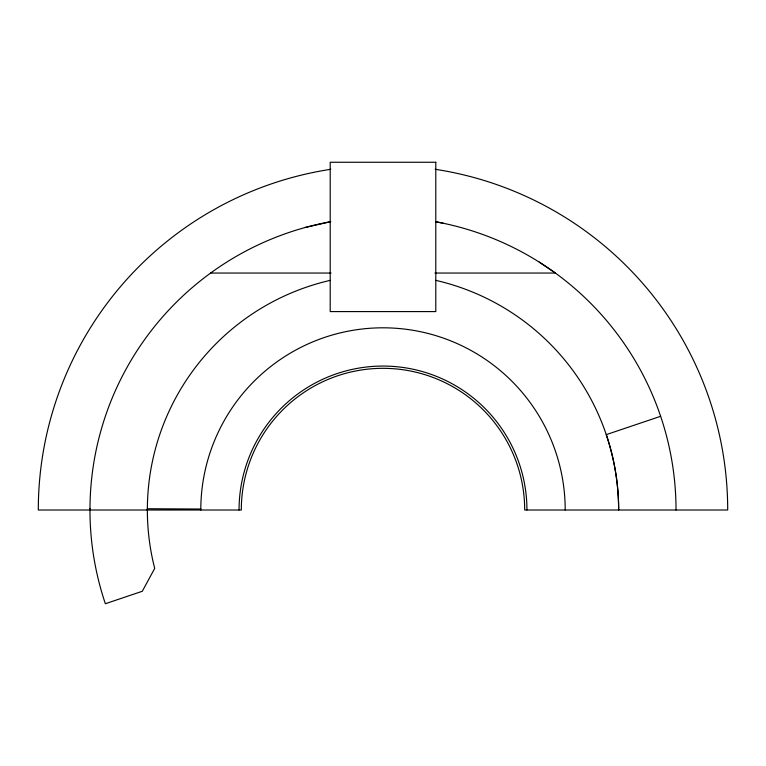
<?xml version="1.0" encoding="UTF-8"?>
<svg xmlns="http://www.w3.org/2000/svg" width="766" height="766" viewBox="0 0 766 766"><rect width="100%" height="100%" fill="white"/><g stroke="black" fill="none" stroke-linecap="round" stroke-linejoin="round"><path stroke-width="1.15" d="M89.976 510.012L89.976 508.442M147.359 510.012L147.359 508.748L200.797 509.036A182.203 182.203 0 0 1 383.488 327.81A182.203 182.203 0 0 1 565.203 510.012M200.797 510.012L200.797 509.036M660.637 416.292L606.26 434.638A235.612 235.612 0 0 1 618.641 510.012A235.641 235.641 0 0 0 435.797 280.356M305.194 227.502L330.788 221.671M210.612 273.05L331.103 273.05M434.897 273.05L555.388 273.05L539.235 262.106M443.179 223.222L435.797 221.776A293.024 293.024 0 0 1 676.024 510.012M330.807 169.286A344.7 344.7 0 0 0 38.3 510.012L241.309 510.012A141.691 141.691 0 0 1 383 368.322A141.691 141.691 0 0 1 524.691 510.012L727.7 510.012A344.7 344.7 0 0 0 435.193 169.286M329.887 221.834A293.024 293.024 0 0 0 105.363 603.732L142.294 591.266L154.703 568.401A235.641 235.641 0 0 1 330.203 280.356M239.059 510.012A143.941 143.941 0 0 1 383 366.062A143.941 143.941 0 0 1 526.941 510.012M435.797 162.268L330.203 162.268L330.203 311.59L435.797 311.59L435.797 162.268"/></g></svg>
